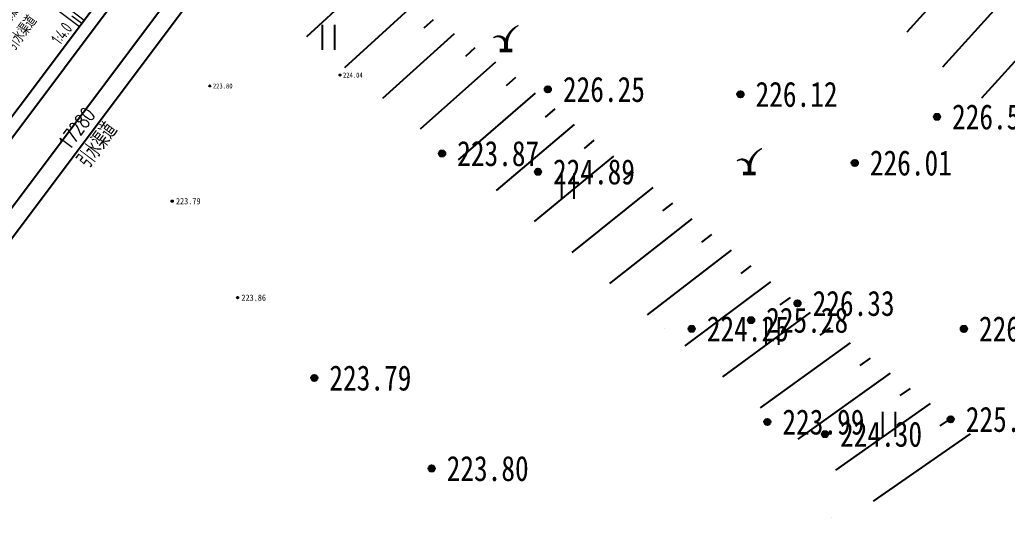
# Model space of a CAD drawing. Header units: millimetres. Extents: x -725 to 2274960, y -506 to 2980382.
# Drawn here: x 560461.42 to 560500.73, y 2885536.33 to 2885556.08 of the extents above; entities that cross this region are included whole.
import ezdxf
from ezdxf.enums import TextEntityAlignment as Align

# ---------------------------------------------------------------- set-up
doc = ezdxf.new("R2010")
doc.units = ezdxf.units.MM
doc.header["$LTSCALE"] = 1000
doc.linetypes.add('DASH', pattern=[0.35, 0.25, -0.1])
doc.linetypes.add('X4', pattern=[1.6, 0, -1.6])
for name, color, linetype in [('assist', 8, 'Continuous'), ('DMTZ', 8, 'Continuous'), ('E_OTHER', 7, 'Continuous'), ('GCD', 8, 'Continuous'), ('SXSS', 5, 'Continuous'), ('TWT_DIM', 3, 'Continuous'), ('YHG_文字', 7, 'Continuous'), ('YHJ_剖面_梁板', 4, 'Continuous'), ('ZBTZ', 8, 'Continuous'), ('轮廓线', 2, 'Continuous')]:
    doc.layers.add(name, color=color, linetype=linetype)
doc.layers.add('文字', color=4, linetype='Continuous', lineweight=0)
doc.styles.add('_TCH_DIM_T3', font='SIMPLEX', dxfattribs={"width": 0.705882, "bigfont": 'GBCBIG'})
doc.styles.add('TSSD_Rein', font='tssdeng.shx', dxfattribs={"width": 0.7, "bigfont": 'hztxt.shx'})
doc.styles.add('等线体', font='simhei.ttf')
doc.linetypes.add('10421', pattern='A,2,[150,AAA.SHX,S=0.5,R=0,X=0,Y=0.5],1e-11', length=2)
doc.dimstyles.new('_TWT_ARCH_M_M&&0', dxfattribs={"dimtxt": 0.595, "dimasz": 0.2, "dimexe": 0.5, "dimexo": 0.6, "dimgap": 0.2525, "dimtad": 1, "dimdec": 0, "dimlfac": 1000, "dimzin": 0, "dimdsep": 46, "dimtxsty": '_TCH_DIM_T3', "dimblk": 'ARCHTICK', "dimcen": 0.09, "dimclrt": 7, "dimazin": 2, "dimtfac": 1, "dimtdec": 0, "dimtix": 1, "dimtmove": 2, "dimatfit": 3, "dimfxl": 75, "dimtolj": 1, "dimtzin": 0, "dimarcsym": 0})

# ---------------------------------------------------------------- blocks, each defined once
blk = doc.blocks.new('gc123')
at = {"flags": 128}
for points in [[(1, 2, 0.1, 0.3, 0.253002), (0, 0.555, 0.15, 0.15, 0)], [(0, 0.555, 0.3, 0.1, 0.588194), (-1, 1, 0.05, 0.1, 0)]]:
    blk.add_lwpolyline(points, format="xyseb", dxfattribs=at)
at = {"linetype": 'Continuous', "const_width": 0.3}
blk.add_lwpolyline([(-0.5, 0), (0.5, 0)], dxfattribs=at)
at = {"linetype": 'Continuous', "const_width": 0.3, "flags": 128}
blk.add_lwpolyline([(0, 0.555), (0, 0)], dxfattribs=at)
blk = doc.blocks.new('gc121')
for p, q in [((-0.5, 0), (-0.5, 2)), ((0.5, 0), (0.5, 2))]:
    blk.add_line(p, q)
blk = doc.blocks.new('gc200')
h = blk.add_hatch(color=256)
edge = h.paths.add_edge_path()
edge.add_arc((0, 0), 0.25, 0, 360)
blk.add_circle((0, 0), 0.25)
blk = doc.blocks.new('4a56ds456da')
at = {"layer": '文字'}
for p, q in [((507958, -2082), (508947, -2082)), ((508452, -2242), (508947, -2242)), ((507958, -2402), (508947, -2402))]:
    blk.add_line(p, q, dxfattribs=at)
at = {"layer": '轮廓线'}
for points in [[(490947, 2923), (490447, 2923), (490447, -11077), (490447, -14357), (509447, -14357), (509447, -11077), (509447, 2923), (508947, 2923)], [(508947, 2923), (508947, -11077)]]:
    blk.add_lwpolyline(points, dxfattribs=at)
at = {"color": 3, "style": 'TSSD_Rein', "width": 0.7}
for s, p in [('C20素混凝土护坡', (506681, -5211)), ('引水渠道', (507500, -4764))]:
    blk.add_text(s, height=500, rotation=90, dxfattribs=at).set_placement(p)
blk.add_text('1:4.0', height=500, rotation=90, dxfattribs=at).set_placement((508550, -2624), align=Align.MIDDLE_RIGHT)
blk = doc.blocks.new('_ArchTick')
at = {"color": 0, "linetype": 'ByBlock', "const_width": 0.4}
blk.add_lwpolyline([(-0.5, -0.5), (0.5, 0.5)], dxfattribs=at)
blk = doc.blocks.new('*D298')
at = {"layer": 'Defpoints', "color": 0, "linetype": 'Continuous', "transparency": 16777216}
for p in [(560468.383, 2885559.024), (560469.312, 2885558.327), (560458.009, 2885545.205)]:
    blk.add_point(p, dxfattribs=at)
at = {"layer": 'TWT_DIM', "color": 0, "linetype": 'Continuous', "lineweight": -2, "transparency": 16777216}
for p, q in [((560468.863, 2885558.664), (560469.711, 2885558.027)), ((560458.938, 2885544.507), (560469.312, 2885558.327)), ((560458.489, 2885544.844), (560459.338, 2885544.207))]:
    blk.add_line(p, q, dxfattribs=at)
at = {"layer": 'TWT_DIM', "color": 0, "linetype": 'Continuous', "lineweight": -2, "transparency": 16777216, "xscale": 0.2, "yscale": 0.2, "zscale": 0.2}
for p, rotation in [((560469.312, 2885558.327), 53.10590286014926), ((560458.938, 2885544.507), 233.1059028601492)]:
    blk.add_blockref('_ArchTick', p, dxfattribs=dict(at, rotation=rotation))
at = {"layer": 'TWT_DIM', "color": 7, "linetype": 'Continuous', "transparency": 16777216, "insert": (560463.685, 2885551.747), "char_height": 0.595, "attachment_point": 5, "rotation": 53.1059, "style": '_TCH_DIM_T3'}
blk.add_mtext('\\A1;17280', dxfattribs=at)

msp = doc.modelspace()

# ---------------------------------------------------------------- linework, layer by layer
at = {"layer": 'assist', "linetype": 'Continuous', "const_width": 0.00000222, "flags": 128}
msp.add_lwpolyline([(560422.729, 2885618.7947), (560436.8254, 2885609.6889), (560458.8227, 2885595.594), (560477.608, 2885581.7345), (560486.6463, 2885574.9887), (560501.4833, 2885561.9574), (560509.7471, 2885554.6603), (560504.4053, 2885549.308), (560498.293, 2885554.0558), (560480.9079, 2885571.1457), (560459.6912, 2885584.8182), (560437.6658, 2885597.8396), (560419.2278, 2885613.3274)], close=True, dxfattribs=at)
msp.add_lwpolyline([(560422.729, 2885618.7947), (560436.8254, 2885609.6889), (560458.8227, 2885595.594), (560477.608, 2885581.7345), (560486.6463, 2885574.9887), (560501.4833, 2885561.9574), (560509.7471, 2885554.6603), (560504.4053, 2885549.308), (560498.293, 2885554.0558), (560480.9079, 2885571.1457), (560459.6912, 2885584.8182), (560437.6658, 2885597.8396), (560419.2278, 2885613.3274)], close=True, dxfattribs=at)
at = {"layer": 'assist', "color": 8, "linetype": 'Continuous', "const_width": 0.00000222, "flags": 128}
msp.add_lwpolyline([(560415.1388, 2885600.511), (560424.866, 2885594.6311), (560440.3629, 2885584.4867), (560451.8439, 2885575.9953), (560462.3093, 2885568.3624), (560470.6625, 2885560.9388), (560480.5006, 2885554.3019), (560491.987, 2885545.1086), (560499.8502, 2885539.157), (560495.8505, 2885536.545), (560481.5448, 2885548.3402), (560460.2217, 2885565.5946), (560442.9716, 2885578.6093), (560427.3952, 2885588.1665), (560413.7529, 2885596.1384)], close=True, dxfattribs=at)
msp.add_lwpolyline([(560415.1388, 2885600.511), (560424.866, 2885594.6311), (560440.3629, 2885584.4867), (560451.8439, 2885575.9953), (560462.3093, 2885568.3624), (560470.6625, 2885560.9388), (560480.5006, 2885554.3019), (560491.987, 2885545.1086), (560499.8502, 2885539.157), (560495.8505, 2885536.545), (560481.5448, 2885548.3402), (560460.2217, 2885565.5946), (560442.9716, 2885578.6093), (560427.3952, 2885588.1665), (560413.7529, 2885596.1384)], close=True, dxfattribs=at)
at = {"layer": 'DMTZ', "linetype": 'Continuous'}
for p, q in [((560502.0251, 2885561.4791, 222.9543), (560496.7411, 2885555.5814, 222.9543)), ((560502.0251, 2885561.4791, 222.9543), (560496.7411, 2885555.5814, 222.9543)), ((560503.5242, 2885560.1552, 222.9543), (560498.1544, 2885554.1921, 222.9543)), ((560503.5242, 2885560.1552, 222.9543), (560498.1544, 2885554.1921, 222.9543)), ((560505.0234, 2885558.8314, 222.9543), (560499.7046, 2885552.9593, 222.9543)), ((560505.0234, 2885558.8314, 222.9543), (560499.7046, 2885552.9593, 222.9543)), ((560475.3906, 2885557.7492, 220.0246), (560472.8316, 2885555.3908, 220.0246)), ((560475.3906, 2885557.7492, 220.0246), (560472.8316, 2885555.3908, 220.0246)), ((560477.0486, 2885556.6307, 220.0246), (560474.3424, 2885554.1683, 220.0246)), ((560477.0486, 2885556.6307, 220.0246), (560474.3424, 2885554.1683, 220.0246)), ((560477.8776, 2885556.0714, 220.0246), (560477.5068, 2885555.736, 220.0246)), ((560477.8776, 2885556.0714, 220.0246), (560477.5068, 2885555.736, 220.0246)), ((560478.7066, 2885555.5122, 220.0246), (560475.8531, 2885552.9458, 220.0246)), ((560478.7066, 2885555.5122, 220.0246), (560475.8531, 2885552.9458, 220.0246)), ((560479.5356, 2885554.953, 220.0246), (560479.1629, 2885554.6196, 220.0246)), ((560479.5356, 2885554.953, 220.0246), (560479.1629, 2885554.6196, 220.0246)), ((560480.3646, 2885554.3937, 220.0246), (560477.3639, 2885551.7234, 220.0246)), ((560480.3646, 2885554.3937, 220.0246), (560477.3639, 2885551.7234, 220.0246)), ((560481.1532, 2885553.7796, 220.0246), (560480.7777, 2885553.4495, 220.0246)), ((560481.1532, 2885553.7796, 220.0246), (560480.7777, 2885553.4495, 220.0246)), ((560481.934, 2885553.1547, 220.0246), (560478.8746, 2885550.5009, 220.0246)), ((560481.934, 2885553.1547, 220.0246), (560478.8746, 2885550.5009, 220.0246)), ((560482.7147, 2885552.5299, 220.0246), (560482.3348, 2885552.2047, 220.0246)), ((560482.7147, 2885552.5299, 220.0246), (560482.3348, 2885552.2047, 220.0246)), ((560483.4954, 2885551.905, 220.0246), (560480.3853, 2885549.2784, 220.0246)), ((560483.4954, 2885551.905, 220.0246), (560480.3853, 2885549.2784, 220.0246)), ((560484.2762, 2885551.2801, 220.0246), (560483.8921, 2885550.96, 220.0246)), ((560484.2762, 2885551.2801, 220.0246), (560483.8921, 2885550.96, 220.0246)), ((560485.0569, 2885550.6553, 220.0246), (560481.8935, 2885548.0527, 220.0246)), ((560485.0569, 2885550.6553, 220.0246), (560481.8935, 2885548.0527, 220.0246)), ((560485.8376, 2885550.0304, 220.0246), (560485.4496, 2885549.7151, 220.0246)), ((560485.8376, 2885550.0304, 220.0246), (560485.4496, 2885549.7151, 220.0246)), ((560486.6183, 2885549.4055, 220.0246), (560483.3929, 2885546.8164, 220.0246)), ((560486.6183, 2885549.4055, 220.0246), (560483.3929, 2885546.8164, 220.0246)), ((560487.3991, 2885548.7807, 220.0246), (560487.0073, 2885548.47, 220.0246)), ((560487.3991, 2885548.7807, 220.0246), (560487.0073, 2885548.47, 220.0246)), ((560488.1798, 2885548.1558, 220.0246), (560484.8923, 2885545.5801, 220.0246)), ((560488.1798, 2885548.1558, 220.0246), (560484.8923, 2885545.5801, 220.0246)), ((560488.9605, 2885547.5309, 220.0246), (560488.5652, 2885547.2249, 220.0246)), ((560488.9605, 2885547.5309, 220.0246), (560488.5652, 2885547.2249, 220.0246)), ((560489.7413, 2885546.9061, 220.0246), (560486.3918, 2885544.3438, 220.0246)), ((560489.7413, 2885546.9061, 220.0246), (560486.3918, 2885544.3438, 220.0246)), ((560490.522, 2885546.2812, 220.0246), (560490.1231, 2885545.9797, 220.0246)), ((560490.522, 2885546.2812, 220.0246), (560490.1231, 2885545.9797, 220.0246)), ((560491.3027, 2885545.6563, 220.0246), (560487.8912, 2885543.1075, 220.0246)), ((560491.3027, 2885545.6563, 220.0246), (560487.8912, 2885543.1075, 220.0246)), ((560492.0855, 2885545.0341, 220.0246), (560491.6834, 2885544.737, 220.0246)), ((560492.0855, 2885545.0341, 220.0246), (560491.6834, 2885544.737, 220.0246)), ((560492.8829, 2885544.4306, 220.0246), (560489.3907, 2885541.8712, 220.0246)), ((560492.8829, 2885544.4306, 220.0246), (560489.3907, 2885541.8712, 220.0246)), ((560493.6802, 2885543.8271, 220.0246), (560493.2758, 2885543.533, 220.0246)), ((560493.6802, 2885543.8271, 220.0246), (560493.2758, 2885543.533, 220.0246)), ((560494.4776, 2885543.2235, 220.0246), (560490.8901, 2885540.6349, 220.0246)), ((560494.4776, 2885543.2235, 220.0246), (560490.8901, 2885540.6349, 220.0246)), ((560495.2749, 2885542.62, 220.0246), (560494.8684, 2885542.3289, 220.0246)), ((560495.2749, 2885542.62, 220.0246), (560494.8684, 2885542.3289, 220.0246)), ((560496.0723, 2885542.0165, 220.0246), (560492.3896, 2885539.3986, 220.0246)), ((560496.0723, 2885542.0165, 220.0246), (560492.3896, 2885539.3986, 220.0246)), ((560496.8696, 2885541.413, 220.0246), (560496.4611, 2885541.1247, 220.0246)), ((560496.8696, 2885541.413, 220.0246), (560496.4611, 2885541.1247, 220.0246)), ((560497.667, 2885540.8095, 220.0246), (560493.889, 2885538.1623, 220.0246)), ((560497.667, 2885540.8095, 220.0246), (560493.889, 2885538.1623, 220.0246)), ((560498.4643, 2885540.206, 220.0246), (560498.0539, 2885539.9204, 220.0246)), ((560498.4643, 2885540.206, 220.0246), (560498.0539, 2885539.9204, 220.0246)), ((560499.2617, 2885539.6024, 220.0246), (560495.3885, 2885536.926, 220.0246)), ((560499.2617, 2885539.6024, 220.0246), (560495.3885, 2885536.926, 220.0246))]:
    msp.add_line(p, q, dxfattribs=at)
at = {"layer": 'DMTZ', "linetype": 'X4', "const_width": 0.00000222, "elevation": 222.9543}
msp.add_lwpolyline([(560419.2278, 2885613.3274), (560437.6658, 2885597.8396), (560459.6912, 2885584.8182), (560480.9079, 2885571.1457), (560498.293, 2885554.0558), (560504.4053, 2885549.308)], dxfattribs=at)
at = {"layer": 'DMTZ', "linetype": 'Continuous', "const_width": 0.00000222, "elevation": 220.0246}
msp.add_lwpolyline([(560415.1388, 2885600.511), (560424.866, 2885594.6311), (560440.3629, 2885584.4867), (560451.8439, 2885575.9953), (560462.3093, 2885568.3624), (560470.6625, 2885560.9388), (560480.5006, 2885554.3019), (560491.987, 2885545.1086), (560499.8502, 2885539.157)], dxfattribs=at)
msp.add_lwpolyline([(560415.1388, 2885600.511), (560424.866, 2885594.6311), (560440.3629, 2885584.4867), (560451.8439, 2885575.9953), (560462.3093, 2885568.3624), (560470.6625, 2885560.9388), (560480.5006, 2885554.3019), (560491.987, 2885545.1086), (560499.8502, 2885539.157)], dxfattribs=at)
at = {"layer": 'DMTZ', "color": 8, "linetype": 'X4', "const_width": 0.00000222, "elevation": 220.0246}
msp.add_lwpolyline([(560413.7529, 2885596.1384), (560427.3952, 2885588.1665), (560442.9716, 2885578.6093), (560460.2217, 2885565.5946), (560481.5448, 2885548.3402), (560495.8505, 2885536.545)], dxfattribs=at)
msp.add_lwpolyline([(560413.7529, 2885596.1384), (560427.3952, 2885588.1665), (560442.9716, 2885578.6093), (560460.2217, 2885565.5946), (560481.5448, 2885548.3402), (560495.8505, 2885536.545)], dxfattribs=at)
at = {"layer": 'DMTZ', "linetype": '10421', "elevation": 219.9697, "flags": 128}
msp.add_lwpolyline([(560499.5786, 2885538.2415, 0.00000222, 0.00000222, 0), (560501.0861, 2885538.7256, 0.00000222, 0.00000222, 0), (560502.1045, 2885539.7508, 0.00000222, 0.00000222, 0), (560502.7016, 2885541.2337, 0.00000222, 0.00000222, 0), (560504.0769, 2885542.2686, 0.00000222, 0.00000222, 0), (560505.3347, 2885543.4105, 0.00000222, 0.00000222, 0), (560506.7723, 2885544.8435, 0.00000222, 0.00000222, 0), (560507.5846, 2885546.1978, 0.00000222, 0.00000222, 0), (560508.7937, 2885548.5241, 0.00000222, 0.00000222, 0)], format="xyseb", dxfattribs=at)
msp.add_lwpolyline([(560499.5786, 2885538.2415, 0.00000222, 0.00000222, 0), (560501.0861, 2885538.7256, 0.00000222, 0.00000222, 0), (560502.1045, 2885539.7508, 0.00000222, 0.00000222, 0), (560502.7016, 2885541.2337, 0.00000222, 0.00000222, 0), (560504.0769, 2885542.2686, 0.00000222, 0.00000222, 0), (560505.3347, 2885543.4105, 0.00000222, 0.00000222, 0), (560506.7723, 2885544.8435, 0.00000222, 0.00000222, 0), (560507.5846, 2885546.1978, 0.00000222, 0.00000222, 0), (560508.7937, 2885548.5241, 0.00000222, 0.00000222, 0)], format="xyseb", dxfattribs=at)
at = {"layer": 'SXSS', "linetype": 'Continuous', "elevation": 217.1504, "flags": 128}
msp.add_lwpolyline([(560494.511, 2885535.5129, 0.00000222, 0.00000222, 0), (560490.5619, 2885539.5391, 0.00000222, 0.00000222, 0), (560485.9527, 2885544.0544, 0.00000222, 0.00000222, 0), (560481.2803, 2885547.9608, 0.00000222, 0.00000222, 0), (560475.4426, 2885552.4843, 0.00000222, 0.00000222, 0), (560471.4489, 2885555.429, 0.00000222, 0.00000222, 0), (560468.4517, 2885557.8032, 0.00000222, 0.00000222, 0), (560462.0922, 2885563.5911, 0.00000222, 0.00000222, 0), (560458.5752, 2885566.3092, 0.00000222, 0.00000222, 0), (560454.8817, 2885568.9086, 0.00000222, 0.00000222, 0), (560452.0972, 2885571.4066, 0.00000222, 0.00000222, 0), (560448.5579, 2885573.5819, 0.00000222, 0.00000222, 0), (560443.7355, 2885576.9823, 0.00000222, 0.00000222, 0), (560440.8195, 2885579.6529, 0.00000222, 0.00000222, 0), (560437.9471, 2885581.03, 0.00000222, 0.00000222, 0), (560434.5789, 2885582.8984, 0.00000222, 0.00000222, 0), (560429.0172, 2885586.2701, 0.00000222, 0.00000222, 0)], format="xyseb", dxfattribs=at)
msp.add_lwpolyline([(560494.511, 2885535.5129, 0.00000222, 0.00000222, 0), (560490.5619, 2885539.5391, 0.00000222, 0.00000222, 0), (560485.9527, 2885544.0544, 0.00000222, 0.00000222, 0), (560481.2803, 2885547.9608, 0.00000222, 0.00000222, 0), (560475.4426, 2885552.4843, 0.00000222, 0.00000222, 0), (560471.4489, 2885555.429, 0.00000222, 0.00000222, 0), (560468.4517, 2885557.8032, 0.00000222, 0.00000222, 0), (560462.0922, 2885563.5911, 0.00000222, 0.00000222, 0), (560458.5752, 2885566.3092, 0.00000222, 0.00000222, 0), (560454.8817, 2885568.9086, 0.00000222, 0.00000222, 0), (560452.0972, 2885571.4066, 0.00000222, 0.00000222, 0), (560448.5579, 2885573.5819, 0.00000222, 0.00000222, 0), (560443.7355, 2885576.9823, 0.00000222, 0.00000222, 0), (560440.8195, 2885579.6529, 0.00000222, 0.00000222, 0), (560437.9471, 2885581.03, 0.00000222, 0.00000222, 0), (560434.5789, 2885582.8984, 0.00000222, 0.00000222, 0), (560429.0172, 2885586.2701, 0.00000222, 0.00000222, 0)], format="xyseb", dxfattribs=at)
at = {"layer": 'YHJ_剖面_梁板', "color": 8, "linetype": 'DASH', "ltscale": 5}
msp.add_lwpolyline([(560451.8665, 2885580.4776), (560457.9997, 2885588.6491), (560476.839, 2885574.5093), (560469.4269, 2885564.6338), (560468.4465, 2885558.3805), (560457.3938, 2885543.6543), (560439.0802, 2885557.3996), (560450.3276, 2885572.4942), (560451.8665, 2885580.4776)], dxfattribs=at)
at = {"layer": 'YHJ_剖面_梁板'}
msp.add_circle((589254.9496, 2837256.879), 143124.932, dxfattribs=at)

# ---------------------------------------------------------------- block references
at = {"layer": 'E_OTHER', "xscale": 0.001, "yscale": 0.001, "zscale": 0.001, "rotation": 323.1059028600247}
msp.add_blockref('4a56ds456da', (560058.208, 2885863.2707), dxfattribs=at)
at = {"layer": 'GCD', "linetype": 'Continuous'}
ref = msp.add_blockref('gc200', (560474.168, 2885553.876, 224.043), dxfattribs=dict(at, xscale=0.1, yscale=0.1, zscale=0.1))
ref.add_attrib('height', '224.04', dxfattribs={"linetype": 'Continuous', "height": 0.2, "style": '等线体', "width": 0.8}).set_placement((560474.288, 2885553.876, 224.043), align=Align.MIDDLE_LEFT)
ref = msp.add_blockref('gc200', (560474.168, 2885553.876, 224.043), dxfattribs=dict(at, xscale=0.1, yscale=0.1, zscale=0.1))
ref.add_attrib('height', '224.04', dxfattribs={"linetype": 'Continuous', "height": 0.2, "style": '等线体', "width": 0.8}).set_placement((560474.288, 2885553.876, 224.043), align=Align.MIDDLE_LEFT)
ref = msp.add_blockref('gc200', (560468.987, 2885553.443, 223.798), dxfattribs=dict(at, xscale=0.1, yscale=0.1, zscale=0.1))
ref.add_attrib('height', '223.80', dxfattribs={"linetype": 'Continuous', "height": 0.2, "style": '等线体', "width": 0.8}).set_placement((560469.107, 2885553.443, 223.798), align=Align.MIDDLE_LEFT)
ref = msp.add_blockref('gc200', (560468.987, 2885553.443, 223.798), dxfattribs=dict(at, xscale=0.1, yscale=0.1, zscale=0.1))
ref.add_attrib('height', '223.80', dxfattribs={"linetype": 'Continuous', "height": 0.2, "style": '等线体', "width": 0.8}).set_placement((560469.107, 2885553.443, 223.798), align=Align.MIDDLE_LEFT)
ref = msp.add_blockref('gc200', (560482.443, 2885553.308, 226.246), dxfattribs=dict(at, xscale=0.5, yscale=0.5, zscale=0.5))
ref.add_attrib('height', '226.25', dxfattribs={"linetype": 'Continuous', "height": 1, "style": '等线体', "width": 0.8}).set_placement((560483.043, 2885553.308, 226.246), align=Align.MIDDLE_LEFT)
ref = msp.add_blockref('gc200', (560482.443, 2885553.308, 226.246), dxfattribs=dict(at, xscale=0.5, yscale=0.5, zscale=0.5))
ref.add_attrib('height', '226.25', dxfattribs={"linetype": 'Continuous', "height": 1, "style": '等线体', "width": 0.8}).set_placement((560483.043, 2885553.308, 226.246), align=Align.MIDDLE_LEFT)
ref = msp.add_blockref('gc200', (560490.111, 2885553.113, 226.118), dxfattribs=dict(at, xscale=0.5, yscale=0.5, zscale=0.5))
ref.add_attrib('height', '226.12', dxfattribs={"linetype": 'Continuous', "height": 1, "style": '等线体', "width": 0.8}).set_placement((560490.711, 2885553.113, 226.118), align=Align.MIDDLE_LEFT)
ref = msp.add_blockref('gc200', (560490.111, 2885553.113, 226.118), dxfattribs=dict(at, xscale=0.5, yscale=0.5, zscale=0.5))
ref.add_attrib('height', '226.12', dxfattribs={"linetype": 'Continuous', "height": 1, "style": '等线体', "width": 0.8}).set_placement((560490.711, 2885553.113, 226.118), align=Align.MIDDLE_LEFT)
ref = msp.add_blockref('gc200', (560497.935, 2885552.214, 226.546), dxfattribs=dict(at, xscale=0.5, yscale=0.5, zscale=0.5))
ref.add_attrib('height', '226.55', dxfattribs={"linetype": 'Continuous', "height": 1, "style": '等线体', "width": 0.8}).set_placement((560498.535, 2885552.214, 226.546), align=Align.MIDDLE_LEFT)
ref = msp.add_blockref('gc200', (560497.935, 2885552.214, 226.546), dxfattribs=dict(at, xscale=0.5, yscale=0.5, zscale=0.5))
ref.add_attrib('height', '226.55', dxfattribs={"linetype": 'Continuous', "height": 1, "style": '等线体', "width": 0.8}).set_placement((560498.535, 2885552.214, 226.546), align=Align.MIDDLE_LEFT)
ref = msp.add_blockref('gc200', (560478.233, 2885550.756, 223.87), dxfattribs=dict(at, xscale=0.5, yscale=0.5, zscale=0.5))
ref.add_attrib('height', '223.87', dxfattribs={"linetype": 'Continuous', "height": 1, "style": '等线体', "width": 0.8}).set_placement((560478.833, 2885550.756, 223.87), align=Align.MIDDLE_LEFT)
ref = msp.add_blockref('gc200', (560478.233, 2885550.756, 223.87), dxfattribs=dict(at, xscale=0.5, yscale=0.5, zscale=0.5))
ref.add_attrib('height', '223.87', dxfattribs={"linetype": 'Continuous', "height": 1, "style": '等线体', "width": 0.8}).set_placement((560478.833, 2885550.756, 223.87), align=Align.MIDDLE_LEFT)
ref = msp.add_blockref('gc200', (560494.663, 2885550.382, 226.013), dxfattribs=dict(at, xscale=0.5, yscale=0.5, zscale=0.5))
ref.add_attrib('height', '226.01', dxfattribs={"linetype": 'Continuous', "height": 1, "style": '等线体', "width": 0.8}).set_placement((560495.263, 2885550.382, 226.013), align=Align.MIDDLE_LEFT)
ref = msp.add_blockref('gc200', (560494.663, 2885550.382, 226.013), dxfattribs=dict(at, xscale=0.5, yscale=0.5, zscale=0.5))
ref.add_attrib('height', '226.01', dxfattribs={"linetype": 'Continuous', "height": 1, "style": '等线体', "width": 0.8}).set_placement((560495.263, 2885550.382, 226.013), align=Align.MIDDLE_LEFT)
ref = msp.add_blockref('gc200', (560482.047, 2885550.029, 224.89), dxfattribs=dict(at, xscale=0.5, yscale=0.5, zscale=0.5))
ref.add_attrib('height', '224.89', dxfattribs={"linetype": 'Continuous', "height": 1, "style": '等线体', "width": 0.8}).set_placement((560482.647, 2885550.029, 224.89), align=Align.MIDDLE_LEFT)
ref = msp.add_blockref('gc200', (560482.047, 2885550.029, 224.89), dxfattribs=dict(at, xscale=0.5, yscale=0.5, zscale=0.5))
ref.add_attrib('height', '224.89', dxfattribs={"linetype": 'Continuous', "height": 1, "style": '等线体', "width": 0.8}).set_placement((560482.647, 2885550.029, 224.89), align=Align.MIDDLE_LEFT)
ref = msp.add_blockref('gc200', (560467.487, 2885548.859, 223.794), dxfattribs=dict(at, xscale=0.125, yscale=0.125, zscale=0.125))
ref.add_attrib('height', '223.79', dxfattribs={"linetype": 'Continuous', "height": 0.25, "style": '等线体', "width": 0.8}).set_placement((560467.637, 2885548.859, 223.794), align=Align.MIDDLE_LEFT)
ref = msp.add_blockref('gc200', (560467.487, 2885548.859, 223.794), dxfattribs=dict(at, xscale=0.125, yscale=0.125, zscale=0.125))
ref.add_attrib('height', '223.79', dxfattribs={"linetype": 'Continuous', "height": 0.25, "style": '等线体', "width": 0.8}).set_placement((560467.637, 2885548.859, 223.794), align=Align.MIDDLE_LEFT)
ref = msp.add_blockref('gc200', (560492.383, 2885544.796, 226.329), dxfattribs=dict(at, xscale=0.5, yscale=0.5, zscale=0.5))
ref.add_attrib('height', '226.33', dxfattribs={"linetype": 'Continuous', "height": 1, "style": '等线体', "width": 0.8}).set_placement((560492.983, 2885544.796, 226.329), align=Align.MIDDLE_LEFT)
ref = msp.add_blockref('gc200', (560492.383, 2885544.796, 226.329), dxfattribs=dict(at, xscale=0.5, yscale=0.5, zscale=0.5))
ref.add_attrib('height', '226.33', dxfattribs={"linetype": 'Continuous', "height": 1, "style": '等线体', "width": 0.8}).set_placement((560492.983, 2885544.796, 226.329), align=Align.MIDDLE_LEFT)
ref = msp.add_blockref('gc200', (560470.093, 2885545.021, 223.855), dxfattribs=dict(at, xscale=0.125, yscale=0.125, zscale=0.125))
ref.add_attrib('height', '223.86', dxfattribs={"linetype": 'Continuous', "height": 0.25, "style": '等线体', "width": 0.8}).set_placement((560470.243, 2885545.021, 223.855), align=Align.MIDDLE_LEFT)
ref = msp.add_blockref('gc200', (560470.093, 2885545.021, 223.855), dxfattribs=dict(at, xscale=0.125, yscale=0.125, zscale=0.125))
ref.add_attrib('height', '223.86', dxfattribs={"linetype": 'Continuous', "height": 0.25, "style": '等线体', "width": 0.8}).set_placement((560470.243, 2885545.021, 223.855), align=Align.MIDDLE_LEFT)
ref = msp.add_blockref('gc200', (560490.535, 2885544.126, 225.28), dxfattribs=dict(at, xscale=0.5, yscale=0.5, zscale=0.5))
ref.add_attrib('height', '225.28', dxfattribs={"linetype": 'Continuous', "height": 1, "style": '等线体', "width": 0.8}).set_placement((560491.135, 2885544.126, 225.28), align=Align.MIDDLE_LEFT)
ref = msp.add_blockref('gc200', (560490.535, 2885544.126, 225.28), dxfattribs=dict(at, xscale=0.5, yscale=0.5, zscale=0.5))
ref.add_attrib('height', '225.28', dxfattribs={"linetype": 'Continuous', "height": 1, "style": '等线体', "width": 0.8}).set_placement((560491.135, 2885544.126, 225.28), align=Align.MIDDLE_LEFT)
ref = msp.add_blockref('gc200', (560488.172, 2885543.782, 224.251), dxfattribs=dict(at, xscale=0.5, yscale=0.5, zscale=0.5))
ref.add_attrib('height', '224.25', dxfattribs={"linetype": 'Continuous', "height": 1, "style": '等线体', "width": 0.8}).set_placement((560488.772, 2885543.782, 224.251), align=Align.MIDDLE_LEFT)
ref = msp.add_blockref('gc200', (560488.172, 2885543.782, 224.251), dxfattribs=dict(at, xscale=0.5, yscale=0.5, zscale=0.5))
ref.add_attrib('height', '224.25', dxfattribs={"linetype": 'Continuous', "height": 1, "style": '等线体', "width": 0.8}).set_placement((560488.772, 2885543.782, 224.251), align=Align.MIDDLE_LEFT)
ref = msp.add_blockref('gc200', (560499.006, 2885543.78, 226.167), dxfattribs=dict(at, xscale=0.5, yscale=0.5, zscale=0.5))
ref.add_attrib('height', '226.17', dxfattribs={"linetype": 'Continuous', "height": 1, "style": '等线体', "width": 0.8}).set_placement((560499.606, 2885543.78, 226.167), align=Align.MIDDLE_LEFT)
ref = msp.add_blockref('gc200', (560499.006, 2885543.78, 226.167), dxfattribs=dict(at, xscale=0.5, yscale=0.5, zscale=0.5))
ref.add_attrib('height', '226.17', dxfattribs={"linetype": 'Continuous', "height": 1, "style": '等线体', "width": 0.8}).set_placement((560499.606, 2885543.78, 226.167), align=Align.MIDDLE_LEFT)
ref = msp.add_blockref('gc200', (560473.144, 2885541.828, 223.794), dxfattribs=dict(at, xscale=0.5, yscale=0.5, zscale=0.5))
ref.add_attrib('height', '223.79', dxfattribs={"linetype": 'Continuous', "height": 1, "style": '等线体', "width": 0.8}).set_placement((560473.744, 2885541.828, 223.794), align=Align.MIDDLE_LEFT)
ref = msp.add_blockref('gc200', (560473.144, 2885541.828, 223.794), dxfattribs=dict(at, xscale=0.5, yscale=0.5, zscale=0.5))
ref.add_attrib('height', '223.79', dxfattribs={"linetype": 'Continuous', "height": 1, "style": '等线体', "width": 0.8}).set_placement((560473.744, 2885541.828, 223.794), align=Align.MIDDLE_LEFT)
ref = msp.add_blockref('gc200', (560491.181, 2885540.077, 223.991), dxfattribs=dict(at, xscale=0.5, yscale=0.5, zscale=0.5))
ref.add_attrib('height', '223.99', dxfattribs={"linetype": 'Continuous', "height": 1, "style": '等线体', "width": 0.8}).set_placement((560491.781, 2885540.077, 223.991), align=Align.MIDDLE_LEFT)
ref = msp.add_blockref('gc200', (560491.181, 2885540.077, 223.991), dxfattribs=dict(at, xscale=0.5, yscale=0.5, zscale=0.5))
ref.add_attrib('height', '223.99', dxfattribs={"linetype": 'Continuous', "height": 1, "style": '等线体', "width": 0.8}).set_placement((560491.781, 2885540.077, 223.991), align=Align.MIDDLE_LEFT)
ref = msp.add_blockref('gc200', (560498.482, 2885540.183, 225.732), dxfattribs=dict(at, xscale=0.5, yscale=0.5, zscale=0.5))
ref.add_attrib('height', '225.73', dxfattribs={"linetype": 'Continuous', "height": 1, "style": '等线体', "width": 0.8}).set_placement((560499.082, 2885540.183, 225.732), align=Align.MIDDLE_LEFT)
ref = msp.add_blockref('gc200', (560498.482, 2885540.183, 225.732), dxfattribs=dict(at, xscale=0.5, yscale=0.5, zscale=0.5))
ref.add_attrib('height', '225.73', dxfattribs={"linetype": 'Continuous', "height": 1, "style": '等线体', "width": 0.8}).set_placement((560499.082, 2885540.183, 225.732), align=Align.MIDDLE_LEFT)
ref = msp.add_blockref('gc200', (560493.476, 2885539.591, 224.304), dxfattribs=dict(at, xscale=0.5, yscale=0.5, zscale=0.5))
ref.add_attrib('height', '224.30', dxfattribs={"linetype": 'Continuous', "height": 1, "style": '等线体', "width": 0.8}).set_placement((560494.076, 2885539.591, 224.304), align=Align.MIDDLE_LEFT)
ref = msp.add_blockref('gc200', (560493.476, 2885539.591, 224.304), dxfattribs=dict(at, xscale=0.5, yscale=0.5, zscale=0.5))
ref.add_attrib('height', '224.30', dxfattribs={"linetype": 'Continuous', "height": 1, "style": '等线体', "width": 0.8}).set_placement((560494.076, 2885539.591, 224.304), align=Align.MIDDLE_LEFT)
ref = msp.add_blockref('gc200', (560477.814, 2885538.227, 223.802), dxfattribs=dict(at, xscale=0.5, yscale=0.5, zscale=0.5))
ref.add_attrib('height', '223.80', dxfattribs={"linetype": 'Continuous', "height": 1, "style": '等线体', "width": 0.8}).set_placement((560478.414, 2885538.227, 223.802), align=Align.MIDDLE_LEFT)
ref = msp.add_blockref('gc200', (560477.814, 2885538.227, 223.802), dxfattribs=dict(at, xscale=0.5, yscale=0.5, zscale=0.5))
ref.add_attrib('height', '223.80', dxfattribs={"linetype": 'Continuous', "height": 1, "style": '等线体', "width": 0.8}).set_placement((560478.414, 2885538.227, 223.802), align=Align.MIDDLE_LEFT)
at = {"layer": 'ZBTZ', "linetype": 'Continuous', "xscale": 0.5, "yscale": 0.5}
for name, p in [('gc121', (560473.7157, 2885554.8776, 218.2122)), ('gc121', (560473.7157, 2885554.8776, 218.2122)), ('gc123', (560480.7769, 2885554.8544, 441.407)), ('gc123', (560480.7769, 2885554.8544, 441.407)), ('gc123', (560490.4676, 2885549.9567, 221.3415)), ('gc123', (560490.4676, 2885549.9567, 221.3415)), ('gc121', (560483.2441, 2885548.9582, 220.0246)), ('gc121', (560483.2441, 2885548.9582, 220.0246)), ('gc121', (560491.3867, 2885543.1509, 220.0246)), ('gc121', (560491.3867, 2885543.1509, 220.0246)), ('gc121', (560496.0279, 2885539.4859, 220.0246)), ('gc121', (560496.0279, 2885539.4859, 220.0246))]:
    msp.add_blockref(name, p, dxfattribs=at)

# ---------------------------------------------------------------- texts
at = {"layer": 'YHG_文字', "style": 'TSSD_Rein', "width": 0.7}
msp.add_text('引水渠道', height=0.7, rotation=53.11, dxfattribs=at).set_placement((560464.187, 2885550.1037))

# ---------------------------------------------------------------- dimensions: what is measured, and where the dimension line sits
at = {"layer": 'TWT_DIM', "linetype": 'Continuous'}
dim = msp.add_aligned_dim(p1=(560458.0091, 2885545.2045), p2=(560468.3829, 2885559.0241), distance=-1.1612, dimstyle='_TWT_ARCH_M_M&&0', dxfattribs=at)
dim.commit()
dim.dimension.update_dxf_attribs({"geometry": '*D298', "text_midpoint": (560463.6848, 2885551.7474)})

doc.saveas('drawing.dxf')
